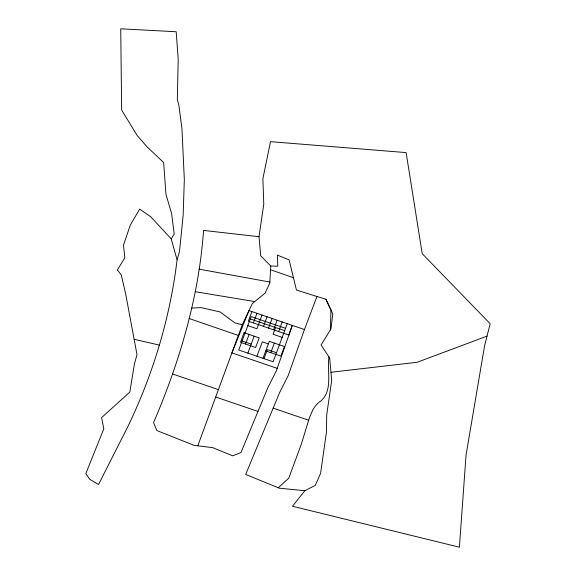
<?xml version="1.0" encoding="UTF-8"?>
<svg xmlns="http://www.w3.org/2000/svg" width="576" height="576" viewBox="0 0 576 576"><rect width="100%" height="100%" fill="white"/><g stroke="black" fill="none" stroke-linecap="round" stroke-linejoin="round"><path stroke-width="0.86" d="M330.365 329.933L330.97 310.032L325.901 299.268L296.446 290.059L289.102 259.877L277.344 255.089L277.79 266.17L270.763 266.033L260.698 255.802L259.02 236.714L263.772 204.026L262.886 178.661L270.49 141.66L406.116 152.597L422.222 253.678L490.176 323.748L484.567 345.809L466.049 455.069L459.396 547.2L292.5 506.254L304.862 490.723L315.281 485.381L320.609 473.278L326.506 431.69L326.693 415.087L331.682 380.412L329.681 358.056L321.077 344.959L330.984 328.932L332.791 313.891L325.901 299.268M270.763 266.033L269.791 283.068L265.111 293.155L252.346 303.523L242.244 324.742L197.791 445.802L194.076 445.349L156.982 430.61L153.547 422.669C179.705 361.663 198.886 296.863 203.558 230.414L259.02 236.714M177.084 259.862C170.114 317.635 153.137 374.105 127.901 426.506L98.539 484.502L89.806 479.333L85.824 473.602L103.802 428.861L101.599 417.622L129.866 392.033L134.46 363.737L137.009 354.708L125.698 294.098L121.306 274.99L117.353 269.971L124.805 257.832L123.494 245.102L130.349 224.957L139.666 209.088L150.746 216.785L171.187 238.867L177.084 259.862L179.539 251.165L183.168 214.963L184.327 179.59L181.958 128.642L178.92 105.574L177.329 99.331L178.207 59.321L176.184 31.745L120.73 28.8L121.658 110.052L137.095 135.389L147.211 147.024L163.642 162.497L165.967 194.407L171.648 213.667L174.197 234.065L171.187 238.867M316.958 296.474L304.445 329.522L288.223 375.509L279.641 392.494L245.678 474.43L279.302 488.189L304.862 490.723M197.791 445.802L212.688 447.646L232.675 455.825L240.934 452.599L267.883 387.569L276.35 370.822L292.313 325.39L288.742 334.987L248.342 321.206L251.914 311.609M245.534 344.045L249.106 334.447M253.39 322.934L256.961 313.337M247.853 353.138L254.16 336.168M262.015 315.058L256.932 328.745L247.817 325.634M263.491 326.376L267.062 316.778M256.939 356.234L262.296 341.842L268.351 343.908M268.546 328.097L272.11 318.499M262.994 358.301L269.309 341.338L284.458 346.507L280.886 356.105L265.738 350.935M273.593 329.818L277.164 320.227M264.017 358.646L267.379 349.61L276.494 352.721M275.58 327.564L273.089 334.253L282.204 337.363M270.785 352.656L274.356 343.058M278.64 331.546L282.211 321.948M287.266 323.669L273.132 361.757L238.745 350.028L251.179 316.598L285.566 328.327M278.251 487.757L288.792 478.138L301.298 444.218L309.485 417.571L312.876 409.73L315.497 405.914A18.857 17.942 2.8 0 1 321.019 400.896C333.209 390.038 326.765 371.138 328.968 356.969L329.681 358.056M487.03 336.103L417.161 362.282L330.955 372.269M191.758 308.052L201.341 307.642L220.126 311.947L234.842 322.862L242.244 324.742M195.235 291.701L254.75 301.572M199.159 269.158L269.849 282.046M134.107 339.271L159.307 345.096M304.445 329.522L248.976 310.608L231.905 352.886L277.25 368.352M250.308 318.946L284.695 330.667M242.107 340.992L251.215 344.102M273.154 408.139L308.628 420.235M172.62 373.997L218.419 389.621M215.705 397.015L257.99 411.437M189.014 318.456L238.313 335.441M270.554 269.734L293.443 277.733M244.058 332.726L240.487 342.324L255.636 347.486L259.207 337.896L244.058 332.726"/></g></svg>
